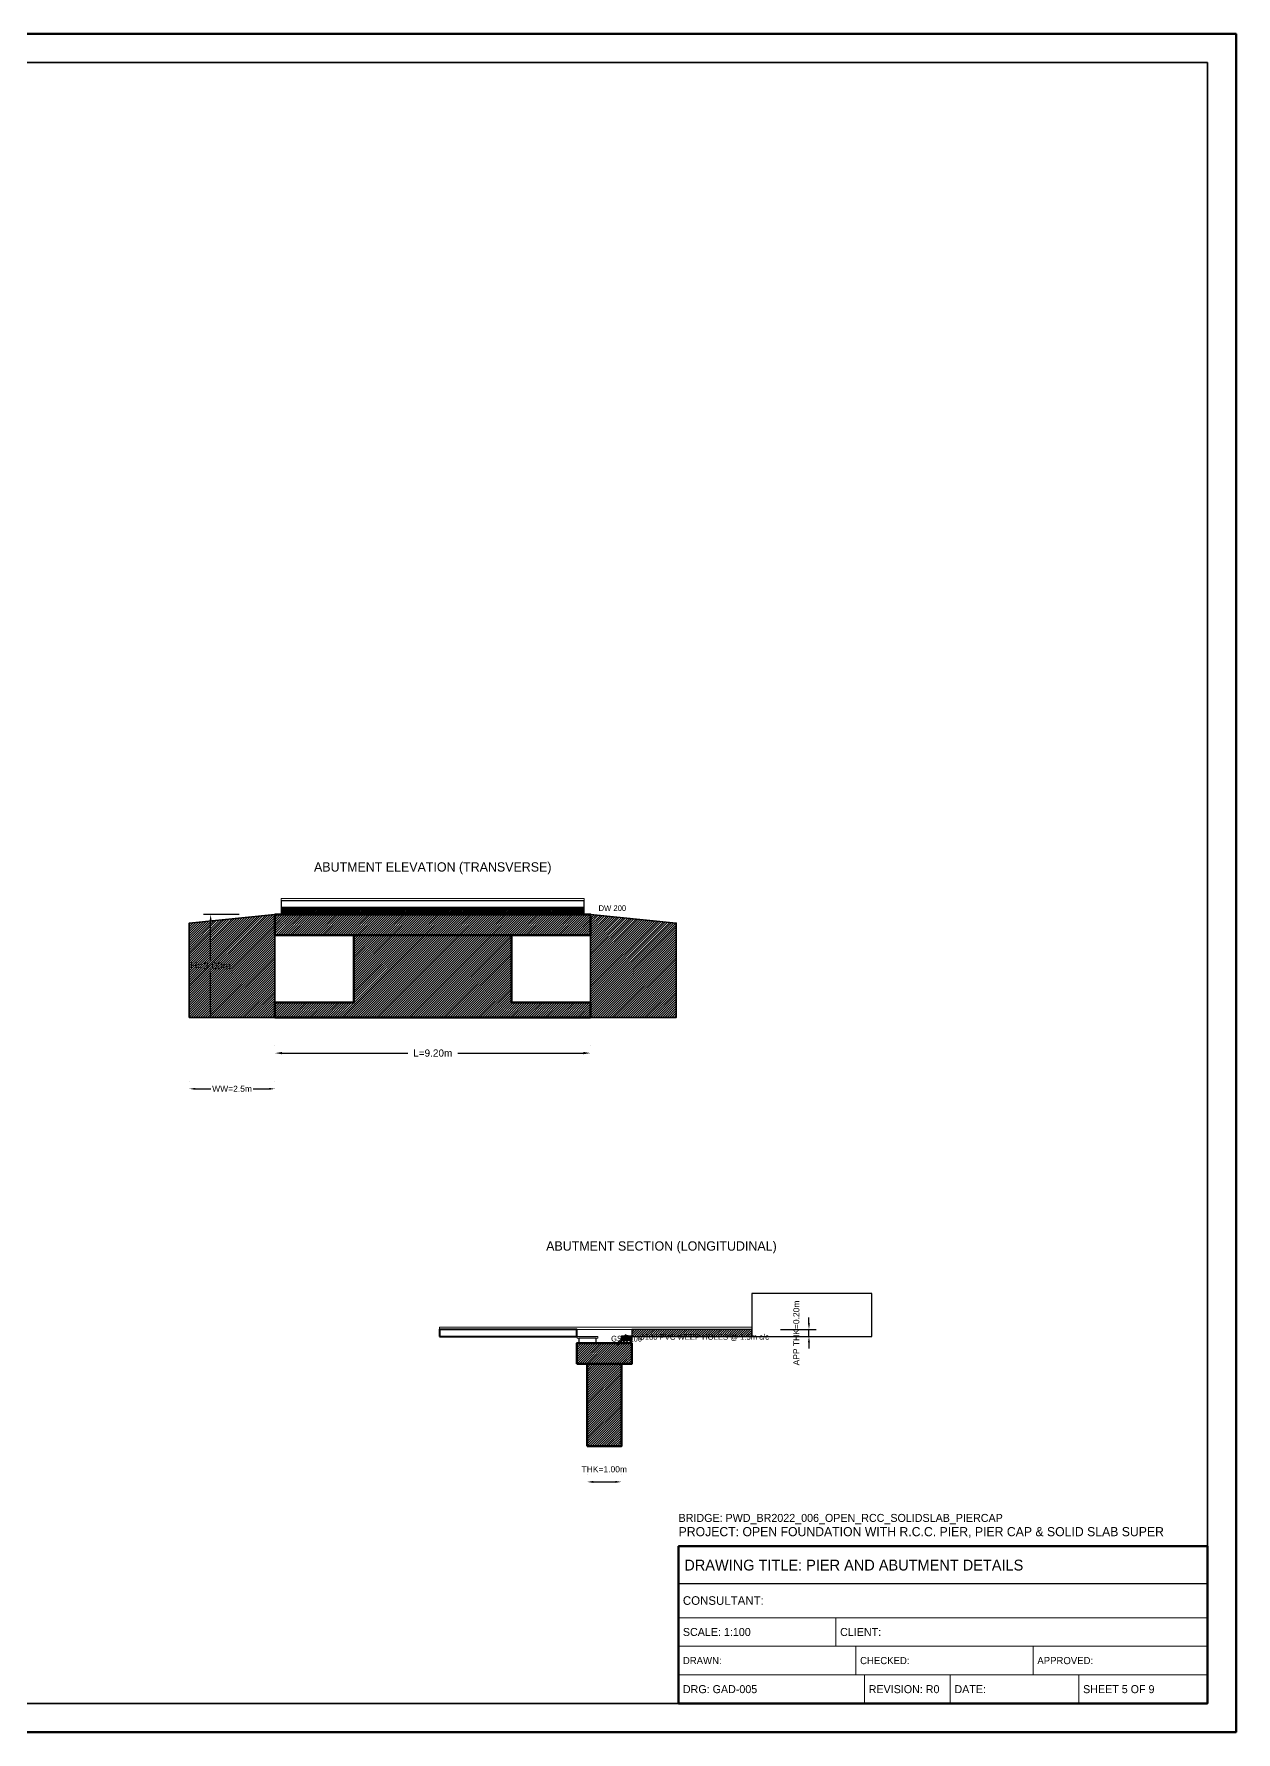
# Model space of a CAD drawing. Header units: metres. Extents: x 0 to 841, y 0 to 594.
# Drawn here: x 420 to 841, y 0 to 594 of the extents above; entities that cross this region are included whole.
import ezdxf
from ezdxf.enums import TextEntityAlignment as Align

# ---------------------------------------------------------------- set-up
doc = ezdxf.new("R2010")
doc.units = ezdxf.units.M
doc.linetypes.add('DASHED', pattern=[0.5, 0.375, -0.125])
for name, color, linetype, lineweight in [('ABUT-PROF', 4, 'Continuous', 50), ('BORDER-INNER', 7, 'Continuous', 35), ('BORDER-OUTER', 7, 'Continuous', 70), ('CIVIL-ROAD', 7, 'Continuous', 25), ('DIM-LINEAR', 3, 'Continuous', 18), ('STRUC-HATCHING', 8, 'Continuous', 18), ('SUB-ABUT', 3, 'Continuous', 35), ('SUB-BACKFILL', 34, 'Continuous', 18), ('SUB-BEARING', 5, 'Continuous', 25), ('SUB-DIRT-WALL', 3, 'Continuous', 35), ('SUPER-DECK', 2, 'Continuous', 50), ('SUPER-WEARING', 8, 'Continuous', 25), ('TEXT-HEADER', 7, 'Continuous', 25), ('TEXT-SPEC', 7, 'Continuous', 13), ('TEXT-TITLE', 7, 'Continuous', 25), ('TITLEBLK-BOX', 7, 'Continuous', 50), ('TITLEBLK-TEXT', 7, 'Continuous', 18)]:
    doc.layers.add(name, color=color, linetype=linetype, lineweight=lineweight)
doc.styles.add('BRIDGE_STD', font='Arial.ttf')
doc.dimstyles.new('pmb100', dxfattribs={"dimtxt": 2.5, "dimasz": 0.9375, "dimexe": 2.5, "dimexo": 2.5, "dimtad": 0, "dimtih": 1, "dimdec": 0, "dimtxsty": 'BRIDGE_STD', "dimcen": 2.5, "dimazin": 3, "dimtfac": 1, "dimtmove": 0, "dimatfit": 3})

msp = doc.modelspace()

# ---------------------------------------------------------------- hatches: boundary and pattern name
at = {"layer": 'STRUC-HATCHING'}
h = msp.add_hatch(dxfattribs=at)
h.set_pattern_fill('ANSI31', scale=0.18)
h.paths.add_polyline_path([(504.8, 286), (474.8, 283), (474.8, 250), (504.8, 250)])
h = msp.add_hatch(dxfattribs=at)
h.set_pattern_fill('ANSI31', scale=0.18)
h.paths.add_polyline_path([(504.8, 278.8), (615.2, 278.8), (615.2, 286), (504.8, 286)])
h = msp.add_hatch(dxfattribs=at)
h.set_pattern_fill('ANSI31', scale=0.12)
h.paths.add_polyline_path([(507.008, 286), (612.992, 286), (612.992, 288.4), (507.008, 288.4)])
h = msp.add_hatch(dxfattribs=at)
h.set_pattern_fill('ANSI31', scale=0.18)
h.paths.add_polyline_path([(615.2, 286), (645.2, 283), (645.2, 250), (615.2, 250)])
h = msp.add_hatch(dxfattribs=at)
h.set_pattern_fill('ANSI31', scale=0.18)
h.paths.add_polyline_path([(532.4, 278.8), (587.6, 278.8), (587.6, 255.184), (615.2, 255.184), (615.2, 250), (504.8, 250), (504.8, 255.184), (532.4, 255.184)])
h = msp.add_hatch(dxfattribs=at)
h.set_pattern_fill('ANSI31', scale=0.12)
h.paths.add_polyline_path([(626, 137.2), (629.6, 137.2), (629.6, 138.4), (626, 138.4)])
h = msp.add_hatch(dxfattribs=at)
h.set_pattern_fill('ANSI31', scale=0.24)
h.paths.add_polyline_path([(626, 136), (629.6, 136), (629.6, 137.2), (626, 137.2)])
h = msp.add_hatch(dxfattribs=at)
h.set_pattern_fill('ANSI31', scale=0.18)
h.paths.add_polyline_path([(629.6, 138.4), (671.6, 138.4), (671.6, 140.8), (629.6, 140.8)])
h = msp.add_hatch(dxfattribs=at)
h.set_pattern_fill('ANSI31', scale=0.18)
h.paths.add_polyline_path([(610.4, 128.8), (629.6, 128.8), (629.6, 136), (610.4, 136)])
h = msp.add_hatch(dxfattribs=at)
h.set_pattern_fill('ANSI31', scale=0.18)
h.paths.add_polyline_path([(614, 100), (626, 100), (626, 128.8), (614, 128.8)])

# ---------------------------------------------------------------- linework, layer by layer
at = {"layer": 'ABUT-PROF', "color": 4, "linetype": 'DASHED'}
msp.add_line((504.8, 286), (615.2, 286), dxfattribs=at)
at = {"layer": 'ABUT-PROF', "lineweight": 30}
msp.add_lwpolyline([(507.008, 286), (612.992, 286), (612.992, 288.4), (507.008, 288.4), (507.008, 286)], dxfattribs=at)
at = {"layer": 'ABUT-PROF', "lineweight": 40}
msp.add_lwpolyline([(626, 137.2), (629.6, 137.2), (629.6, 138.4), (626, 138.4), (626, 137.2)], dxfattribs=at)
at = {"layer": 'ABUT-PROF', "color": 4}
for centre in [(560, 287.6), (560, 286.8), (627.8, 138), (627.8, 137.6)]:
    msp.add_circle(centre, 0.6, dxfattribs=at)
at = {"layer": 'BORDER-INNER'}
msp.add_lwpolyline([(10, 10), (831, 10), (831, 584), (10, 584), (10, 10)], dxfattribs=at)
at = {"layer": 'BORDER-OUTER'}
msp.add_lwpolyline([(0, 0), (841, 0), (841, 594), (0, 594), (0, 0)], dxfattribs=at)
at = {"layer": 'CIVIL-ROAD', "lineweight": 25}
for points in [[(507.008, 288.4), (612.992, 288.4), (612.992, 290.8), (507.008, 290.8), (507.008, 288.4)], [(629.6, 138.4), (671.6, 138.4), (671.6, 140.8), (629.6, 140.8), (629.6, 138.4)]]:
    msp.add_lwpolyline(points, dxfattribs=at)
at = {"layer": 'SUB-ABUT', "lineweight": 35}
for points in [[(504.8, 286), (474.8, 283), (474.8, 250), (504.8, 250), (504.8, 286)], [(615.2, 286), (645.2, 283), (645.2, 250), (615.2, 250), (615.2, 286)]]:
    msp.add_lwpolyline(points, dxfattribs=at)
at = {"layer": 'SUB-ABUT', "lineweight": 50}
for points in [[(504.8, 278.8), (615.2, 278.8), (615.2, 286), (504.8, 286), (504.8, 278.8)], [(532.4, 278.8), (587.6, 278.8), (587.6, 255.184), (615.2, 255.184), (615.2, 250), (504.8, 250), (504.8, 255.184), (532.4, 255.184), (532.4, 278.8)], [(610.4, 128.8), (629.6, 128.8), (629.6, 136), (610.4, 136), (610.4, 128.8)], [(614, 100), (626, 100), (626, 128.8), (614, 128.8), (614, 100)]]:
    msp.add_lwpolyline(points, dxfattribs=at)
at = {"layer": 'SUB-ABUT', "lineweight": 25}
msp.add_lwpolyline([(671.6, 138.4), (713.6, 138.4), (713.6, 153.4), (671.6, 153.4), (671.6, 138.4)], dxfattribs=at)
at = {"layer": 'SUB-BACKFILL', "lineweight": 20}
msp.add_lwpolyline([(626, 136), (629.6, 136), (629.6, 137.2), (626, 137.2), (626, 136)], dxfattribs=at)
at = {"layer": 'SUB-BEARING', "lineweight": 25}
for points in [[(517.76, 286), (524.96, 286), (524.96, 287.8), (517.76, 287.8), (517.76, 286)], [(556.4, 286), (563.6, 286), (563.6, 287.8), (556.4, 287.8), (556.4, 286)], [(595.04, 286), (602.24, 286), (602.24, 287.8), (595.04, 287.8), (595.04, 286)], [(611.12, 136), (617.12, 136), (617.12, 137.8), (611.12, 137.8), (611.12, 136)]]:
    msp.add_lwpolyline(points, dxfattribs=at)
at = {"layer": 'SUB-BEARING', "lineweight": 15}
msp.add_lwpolyline([(610.52, 137.8), (617.72, 137.8), (617.72, 138.4), (610.52, 138.4), (610.52, 137.8)], dxfattribs=at)
at = {"layer": 'SUB-DIRT-WALL', "lineweight": 18}
for p, q in [((624.5, 136.06), (627.5, 139.06)), ((624.5, 135.34), (627.5, 138.34))]:
    msp.add_line(p, q, dxfattribs=at)
at = {"layer": 'SUB-DIRT-WALL', "lineweight": 35}
msp.add_line((626, 136), (629.6, 136), dxfattribs=at)
at = {"layer": 'SUPER-DECK', "lineweight": 40}
msp.add_lwpolyline([(562.4, 138.4), (610.4, 138.4), (610.4, 140.8), (562.4, 140.8), (562.4, 138.4)], dxfattribs=at)
at = {"layer": 'SUPER-WEARING', "lineweight": 20}
for points in [[(507.008, 290.8), (612.992, 290.8), (612.992, 291.58), (507.008, 291.58), (507.008, 290.8)], [(562.4, 140.8), (671.6, 140.8), (671.6, 141.58), (562.4, 141.58), (562.4, 140.8)]]:
    msp.add_lwpolyline(points, dxfattribs=at)
at = {"layer": 'TITLEBLK-BOX', "lineweight": 50}
msp.add_lwpolyline([(646, 10), (831, 10), (831, 65), (646, 65), (646, 10)], dxfattribs=at)
at = {"layer": 'TITLEBLK-BOX', "lineweight": 30}
msp.add_lwpolyline([(646, 52), (831, 52), (831, 65), (646, 65), (646, 52)], dxfattribs=at)
at = {"layer": 'TITLEBLK-BOX', "lineweight": 18}
for points in [[(646, 40), (831, 40), (831, 52), (646, 52), (646, 40)], [(646, 30), (701, 30), (701, 40), (646, 40), (646, 30)], [(701, 30), (831, 30), (831, 40), (701, 40), (701, 30)], [(646, 20), (708, 20), (708, 30), (646, 30), (646, 20)], [(708, 20), (770, 20), (770, 30), (708, 30), (708, 20)], [(770, 20), (831, 20), (831, 30), (770, 30), (770, 20)], [(646, 10), (711, 10), (711, 20), (646, 20), (646, 10)], [(711, 10), (741, 10), (741, 20), (711, 20), (711, 10)], [(741, 10), (786, 10), (786, 20), (741, 20), (741, 10)], [(786, 10), (831, 10), (831, 20), (786, 20), (786, 10)]]:
    msp.add_lwpolyline(points, dxfattribs=at)

# ---------------------------------------------------------------- texts
at = {"layer": 'TEXT-HEADER'}
for s, p in [('ABUTMENT ELEVATION (TRANSVERSE)', (560, 301)), ('ABUTMENT SECTION (LONGITUDINAL)', (640, 168.4))]:
    msp.add_text(s, height=3.25, dxfattribs=at).set_placement(p, align=Align.CENTER)
at = {"layer": 'TEXT-SPEC', "color": 4}
for s, p in [('DW 200', (617.992, 287.2)), ('Ø100 PVC WEEP HOLES @ 1.5m c/c', (632.1, 137.2))]:
    msp.add_text(s, height=2, dxfattribs=at).set_placement(p)
at = {"layer": 'TEXT-SPEC'}
msp.add_text('GSB 100', height=2, dxfattribs=at).set_placement((627.8, 136.6), align=Align.CENTER)
at = {"layer": 'TEXT-TITLE'}
for s, height, p in [('PROJECT: OPEN FOUNDATION WITH R.C.C. PIER, PIER CAP & SOLID SLAB SUPER', 3.2, (646, 68.5)), ('DRAWING TITLE: PIER AND ABUTMENT DETAILS', 3.8, (648, 56.5))]:
    msp.add_text(s, height=height, dxfattribs=at).set_placement(p)
at = {"layer": 'TITLEBLK-TEXT'}
for s, height, p in [('BRIDGE: PWD_BR2022_006_OPEN_RCC_SOLIDSLAB_PIERCAP', 2.8, (646, 73.5)), ('CONSULTANT: ', 3, (647.5, 44.5)), ('SCALE: 1:100', 2.8, (647.5, 33.6)), ('CLIENT: ', 2.8, (702.5, 33.6)), ('DRAWN: ', 2.5, (647.5, 23.75)), ('CHECKED: ', 2.5, (709.5, 23.75)), ('APPROVED: ', 2.5, (771.5, 23.75)), ('DRG: GAD-005', 2.8, (647.5, 13.6)), ('REVISION: R0', 2.8, (712.5, 13.6)), ('DATE: ', 2.8, (742.5, 13.6)), ('SHEET 5 OF 9', 2.8, (787.5, 13.6))]:
    msp.add_text(s, height=height, dxfattribs=at).set_placement(p)

# ---------------------------------------------------------------- dimensions: what is measured, and where the dimension line sits
at = {"layer": 'DIM-LINEAR'}
for base, p1, p2, text, override in [((482.3, 250), (494.8, 250), (494.8, 286), 'H=3.00m', {"dimtxt": 2.5, "dimasz": 2.5, "dimgap": 1, "dimclrt": 3}), ((691.6, 138.4), (679.1, 138.4), (679.1, 140.8), 'APP THK=0.20m', {"dimtxt": 2.125, "dimasz": 2.125, "dimgap": 0.85, "dimclrt": 3})]:
    msp.add_linear_dim(base=base, p1=p1, p2=p2, angle=90, text=text, dimstyle='pmb100', override=override, dxfattribs=at).render()
for base, p1, p2, text, override in [((504.8, 237.5), (504.8, 237.5), (615.2, 237.5), 'L=9.20m', {"dimtxt": 2.5, "dimasz": 2.5, "dimgap": 1, "dimclrt": 3}), ((474.8, 225), (474.8, 225), (504.8, 225), 'WW=2.5m', {"dimtxt": 2.125, "dimasz": 2.125, "dimgap": 0.85, "dimclrt": 3}), ((614, 87.5), (614, 87.5), (626, 87.5), 'THK=1.00m', {"dimtxt": 2.125, "dimasz": 2.125, "dimgap": 0.85, "dimclrt": 3})]:
    msp.add_linear_dim(base=base, p1=p1, p2=p2, text=text, dimstyle='pmb100', override=override, dxfattribs=at).render()

doc.saveas('drawing.dxf')
